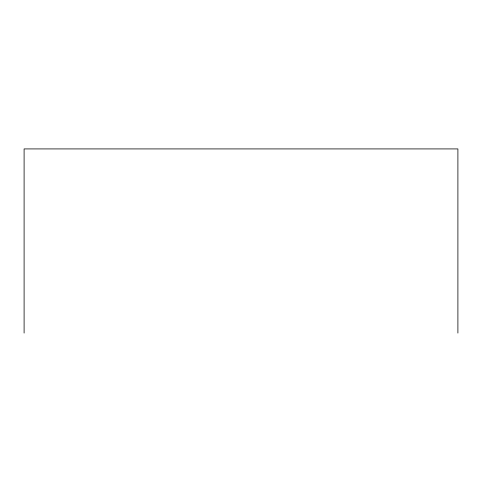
<?xml version="1.0" encoding="UTF-8"?>
<svg xmlns="http://www.w3.org/2000/svg" width="482" height="482" viewBox="0 0 482 482"><rect width="100%" height="100%" fill="white"/><g stroke="black" fill="none" stroke-linecap="round" stroke-linejoin="round"><path stroke-width="0.72" d="M457.9 333.08L457.9 148.92L24.1 148.92L24.1 333.08"/></g></svg>
